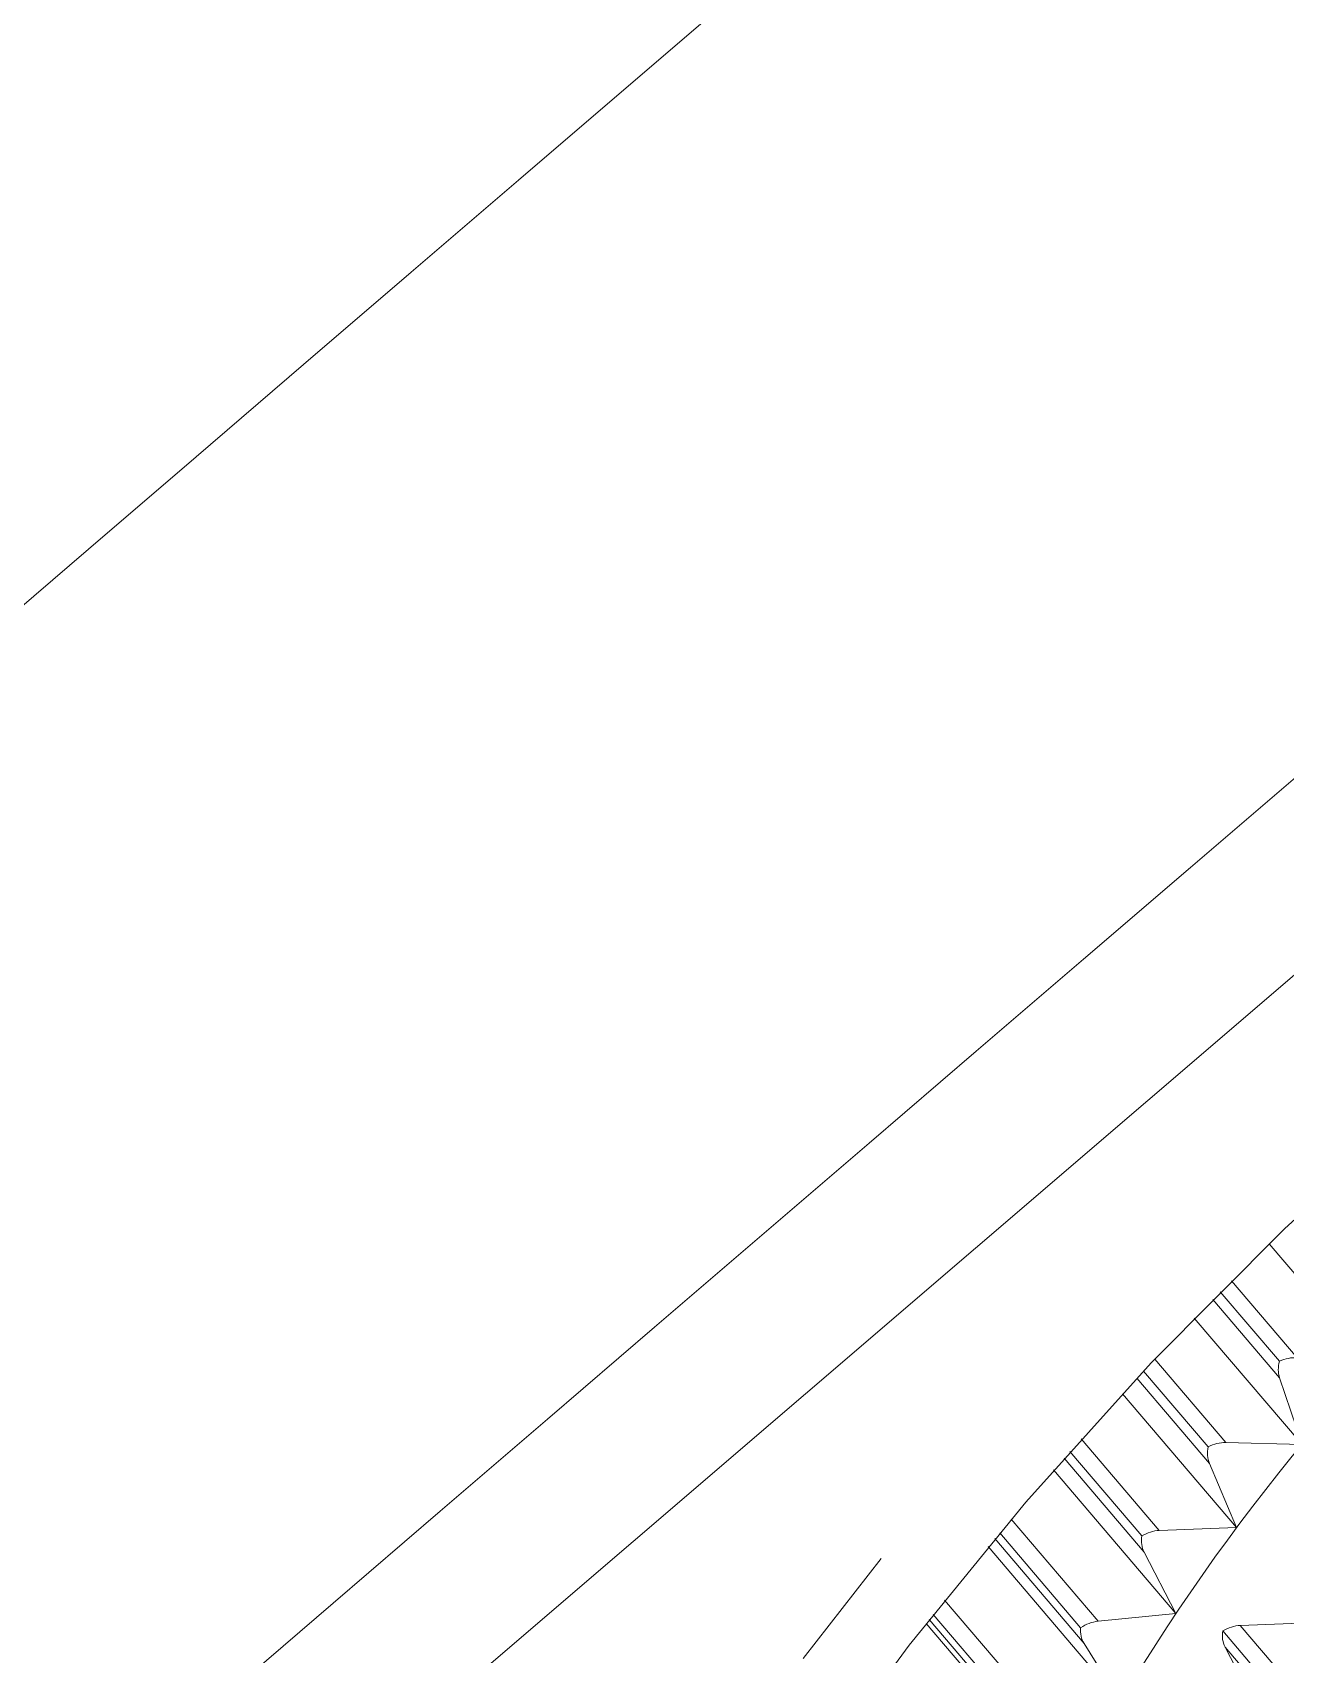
# Model space of a CAD drawing. Header units: metres. Extents: x 2999 to 3109, y 1752 to 1796.
# Drawn here: x 3011.88657 to 3011.89247, y 1761.68209 to 1761.68973 of the extents above; entities that cross this region are included whole.
import ezdxf

# ---------------------------------------------------------------- set-up
doc = ezdxf.new("R2010")
doc.units = ezdxf.units.M
doc.layers.add('PAREDES', color=7, linetype='Continuous')

msp = doc.modelspace()

# ---------------------------------------------------------------- linework, layer by layer
at = {"layer": 'PAREDES', "color": 253, "lineweight": 0}
for p, q in [((3011.799587392245, 1761.605682514449), (3011.928955554156, 1761.716508150525)), ((3011.892880345379, 1761.683453010348), (3011.892394779262, 1761.684022350785)), ((3011.892444142929, 1761.683469434898), (3011.892165239061, 1761.683796457021)), ((3011.892527368188, 1761.683484956083), (3011.892217346694, 1761.683848489833)), ((3011.892444581499, 1761.683390728658), (3011.892129341751, 1761.683760400648)), ((3011.892550148827, 1761.683076914657), (3011.89204241587, 1761.683672271447)), ((3011.892107911139, 1761.683065344543), (3011.891803448736, 1761.683422389095)), ((3011.892190949133, 1761.68308600958), (3011.89185637833, 1761.683478340768)), ((3011.892113646134, 1761.68298796087), (3011.891771871688, 1761.683388747869)), ((3011.892550148827, 1761.683076914657), (3011.892444581499, 1761.683390728658)), ((3011.892241681855, 1761.682685679522), (3011.891704181337, 1761.683315971991)), ((3011.891877752482, 1761.682671916606), (3011.891510055488, 1761.683103057137)), ((3011.891795156687, 1761.682646326109), (3011.891456615105, 1761.683043292438)), ((3011.892190949133, 1761.68308600958), (3011.892550148827, 1761.683076914657)), ((3011.891956179572, 1761.682281005966), (3011.891379619867, 1761.682957080345)), ((3011.891806145155, 1761.682570549678), (3011.891429259127, 1761.683012463591)), ((3011.892241681855, 1761.682685679522), (3011.892113646134, 1761.68298796087)), ((3011.891588933932, 1761.682244470885), (3011.891179341966, 1761.682724750481)), ((3011.891507091507, 1761.682214060764), (3011.891125701966, 1761.682661278592)), ((3011.891877752482, 1761.682671916606), (3011.892241681855, 1761.682685679522)), ((3011.89169470497, 1761.681864608299), (3011.891071088279, 1761.682595847426)), ((3011.891523393086, 1761.682140103402), (3011.891102547281, 1761.682633566653)), ((3011.891956179572, 1761.682281005966), (3011.891806145155, 1761.682570549678)), ((3011.891325808007, 1761.681805280737), (3011.890866243853, 1761.68234417494)), ((3011.891245076477, 1761.681770196537), (3011.890812818001, 1761.682277028849)), ((3011.891588933932, 1761.682244470885), (3011.891956179572, 1761.682281005966)), ((3011.891458503047, 1761.681438035279), (3011.890779219422, 1761.68223458347)), ((3011.891266568798, 1761.681698435621), (3011.890793765416, 1761.68225283105)), ((3011.892939563557, 1761.681304394517), (3011.892176625644, 1761.682199015578)), ((3011.892259221439, 1761.682224606075), (3011.892623173987, 1761.682238388845)), ((3011.893022159352, 1761.681329985014), (3011.892259221439, 1761.682224606075)), ((3011.89169470497, 1761.681864608299), (3011.891523393086, 1761.682140103402)), ((3011.892337648529, 1761.681833695436), (3011.892187693527, 1761.682123146445)), ((3011.89295063144, 1761.681228525383), (3011.892187693527, 1761.682123146445))]:
    msp.add_line(p, q, dxfattribs=at)
for points in [[(3011.888300883186, 1761.677573454514), (3011.888435215409, 1761.678012415081), (3011.888588830155, 1761.678444909179), (3011.888774550051, 1761.678905549692), (3011.888978757699, 1761.679358399936), (3011.889331727613, 1761.680050240692), (3011.889737603384, 1761.680747541785), (3011.89019422164, 1761.681443306382), (3011.890698876392, 1761.682131358689), (3011.891248395041, 1761.682805926866), (3011.891839492513, 1761.683461464185), (3011.892468304647, 1761.684093052982), (3011.893130831624, 1761.684695980857), (3011.893822517721, 1761.685266184327), (3011.894538681443, 1761.685799652903), (3011.895274201269, 1761.686293124287), (3011.896023750491, 1761.68674348188), (3011.896781549086, 1761.687148185151), (3011.897541462905, 1761.68750487241), (3011.898296881305, 1761.687811738182), (3011.899040945508, 1761.688067407368)], [(3011.890200393738, 1761.682068551305), (3011.890567576177, 1761.682539661497)]]:
    msp.add_lwpolyline(points, dxfattribs=at)
for centre, radius, start, end in [((3010.970527799075, 1762.908031058607), 1.466147559632665, 301.4662384121358, 319.7050643108328), ((3111.831417499622, 1645.171443435346), 153.508512631862, 130.6030408440979, 130.6668198482213), ((3103.501930915186, 1654.894408575607), 140.7010131401963, 130.6045269452532, 130.6738943172298)]:
    msp.add_arc(centre, radius, start, end, dxfattribs=at)
for centre, major_axis, ratio, start_param, end_param in [((3009.143085672198, 1765.041227319452), (-2.768294905619666, 3.231465536757614), 0.5783642864339333, 3.047316074371338, 3.235869169235229), ((3011.897824012266, 1761.679411814626), (0.005972797101564249, 0.0050937222497857), 0.8089340818482185, 0.5219685435295105, 2.178149700164795), ((3011.898968419136, 1761.678069883034), (0.005972797101564249, 0.0050937222497857), 0.8089340818482185, 0.5219685435295105, 2.178149700164795), ((3011.892483947844, 1761.683342477375), (0.0001217253010711734, 0.0001037960305268887), 0.8089340472728174, 0.6692401766777039, 1.239293217658997), ((3011.892586296368, 1761.683459088558), (0.0001217253010711734, 0.0001037960305268887), 0.8089340472728174, 2.257696390151978, 2.827749490737915), ((3011.892252377505, 1761.68306421272), (0.0001217253010711734, 0.0001037960305268887), 0.8089340472728174, 2.321810483932495, 2.891863584518433), ((3011.892156687527, 1761.682943018621), (0.0001217253010711734, 0.0001037960305268887), 0.8089340472728174, 0.7333543300628662, 1.303407311439514), ((3011.891941326923, 1761.68265436925), (0.0001217253010711734, 0.0001037960305268887), 0.8089340472728174, 2.385924577713013, 2.95597767829895), ((3011.891852759005, 1761.682528989313), (0.0001217253010711734, 0.0001037960305268887), 0.8089340472728174, 0.7974684834480286, 1.367521405220032), ((3011.891654459146, 1761.682231166466), (0.0001217253010711734, 0.0001037960305268887), 0.8089340472728174, 2.450038909912109, 3.020091772079468), ((3011.891573397388, 1761.682102090473), (0.0001217253010711734, 0.0001037960305268887), 0.8089340472728174, 0.8615825772285461, 1.431635618209839), ((3011.89232279588, 1761.682207058719), (0.0001217253010711734, 0.0001037960305268887), 0.8089340472728174, 2.385924577713013, 2.95597767829895), ((3011.892234227962, 1761.682081678783), (0.0001217253010711734, 0.0001037960305268887), 0.8089340472728174, 0.7974684834480286, 1.367521405220032)]:
    msp.add_ellipse(centre, major_axis=major_axis, ratio=ratio, start_param=start_param, end_param=end_param, dxfattribs=at)

doc.saveas('drawing.dxf')
